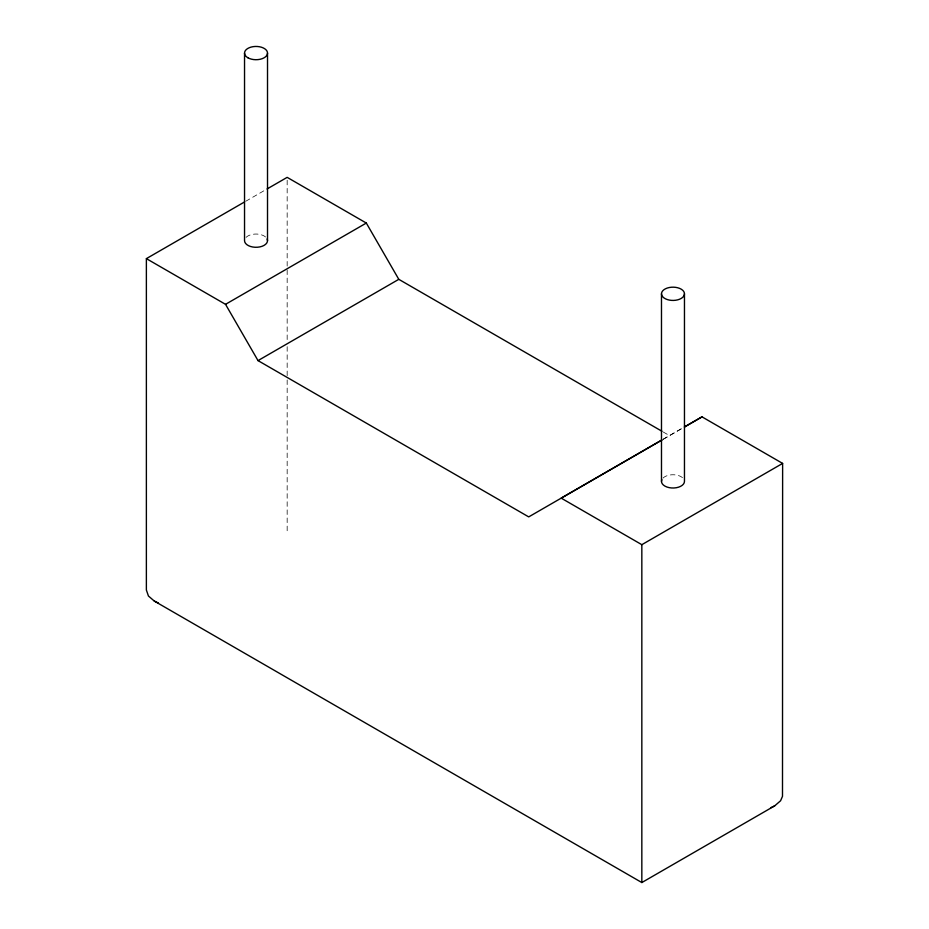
<?xml version="1.0" encoding="UTF-8"?>
<svg xmlns="http://www.w3.org/2000/svg" width="929" height="929" viewBox="0 0 929 929"><rect width="100%" height="100%" fill="white"/><g stroke="black" fill="none" stroke-linecap="round" stroke-linejoin="round"><path stroke-width="0.7" stroke-dasharray="4.64 3.48" d="M245.686 201.303L265.799 189.69M663.027 439.359L683.14 427.746M663.225 439.243L683.256 427.677M663.236 431.997L669.507 435.608M287.166 180.249L287.166 268.516M287.166 269.967L287.166 340.873M287.166 346.668L287.166 378.498M287.166 379.949L287.166 532.828M663.027 478.063A11.485 6.631 0 0 1 682.92 478.063M246.08 237.348A11.485 6.631 0 0 1 265.973 237.348"/><path stroke-width="1.39" d="M244.42 202.023L146.376 258.634L146.376 590.02L148.431 596L154.307 601.075L641.834 882.55L774.693 805.849L780.569 800.775L782.497 796.327L782.624 463.408L701.999 416.854L684.394 427.015M267.053 188.97L287.166 177.358L366.316 223.053L398.796 279.327L661.994 431.277M146.376 258.634L225.526 304.329L366.316 223.053M225.526 304.329L258.018 360.603L398.796 279.327M661.773 440.079L561.209 498.141L641.834 544.684L782.624 463.408M661.971 439.963L528.717 516.896L258.018 360.603M684.499 426.957L701.999 416.854M770.594 807.789L774.693 805.849M154.307 601.075L158.406 603.026M684.464 293.808A11.485 6.631 0 0 1 667.231 299.544A11.485 6.631 0 0 1 667.231 288.06A11.485 6.631 0 0 1 684.464 293.808L684.464 481.385A11.485 6.631 0 0 1 671.47 487.957A11.485 6.631 0 0 1 661.878 479.666M661.483 293.808L661.483 481.385M641.834 544.684L641.834 882.55M267.517 53.081L267.517 240.657M244.536 53.081L244.536 240.657A11.485 6.631 0 0 0 257.53 247.23A11.485 6.631 0 0 0 267.122 238.939M247.904 57.772A11.485 6.631 0 0 0 267.122 54.799A11.485 6.631 0 0 0 253.06 46.671A11.485 6.631 0 0 0 247.904 57.772"/></g></svg>
